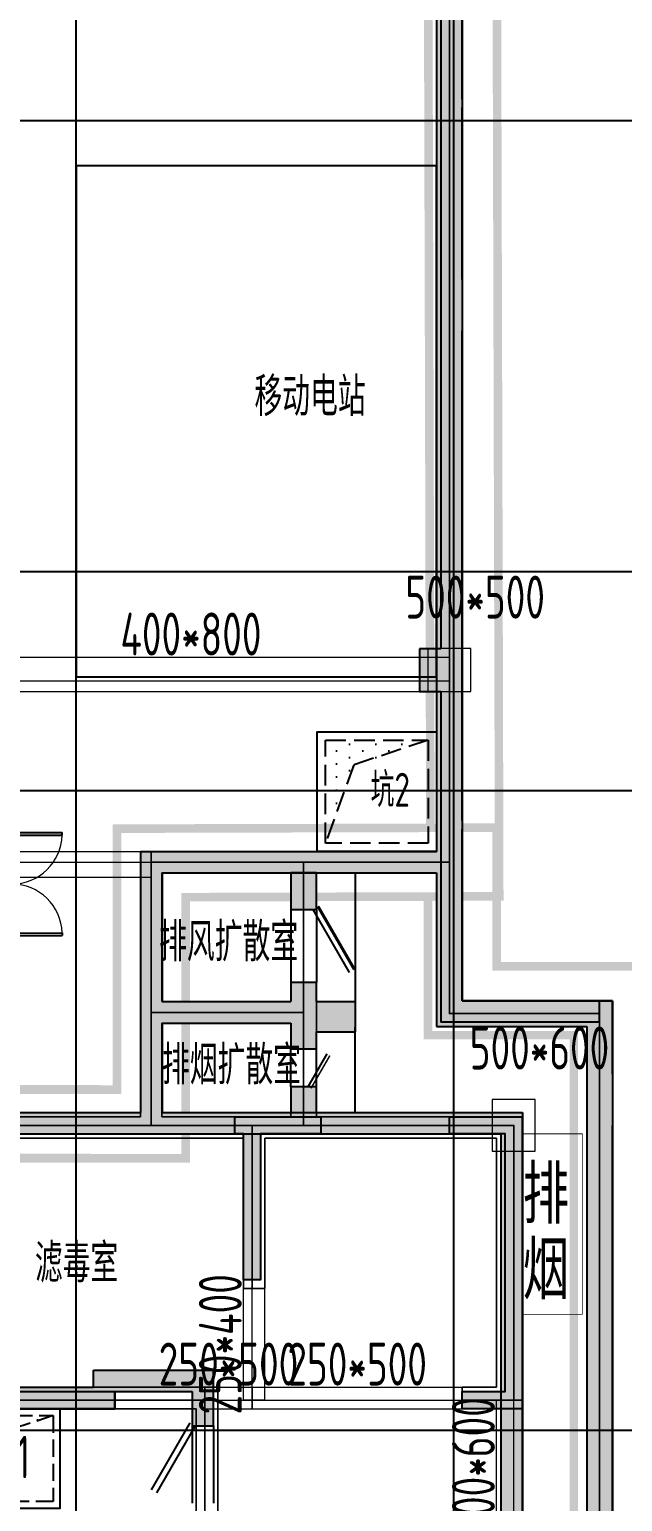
# Model space of a CAD drawing. Extents: x 369444 to 684549, y -549309 to 575337.
# Drawn here: x 598729 to 605643, y 454426 to 471567 of the extents above; entities that cross this region are included whole.
import ezdxf

# ---------------------------------------------------------------- set-up
doc = ezdxf.new("R2010")
doc.units = 0
doc.header["$LTSCALE"] = 1000
doc.header["$MEASUREMENT"] = 0
doc.linetypes.add('DASH', pattern=[0.35, 0.25, -0.1])
for name, color, linetype, lineweight, true_color in [('-1-0-1', 7, 'Continuous', 0, 0xc0c0c0), ('-1-1-2', 7, 'Continuous', 0, 0xc0c0c0), ('-2-0-1', 1, 'Continuous', 0, 0xff0000), ('-2-1-2', 9, 'Continuous', 0, 0x808080), ('1-6-1', 7, 'Continuous', 0, 0x55ff55), ('1-6-2', 7, 'Continuous', 0, 0x55ff55), ('11-6-1', 2, 'Continuous', 0, 0xffff00), ('11-6-2', 2, 'Continuous', 0, 0xffff00), ('11-6-5', 2, 'Continuous', 0, 0xffff00), ('12-6-1', 4, 'Continuous', 0, 0x00ffff), ('12-6-2', 4, 'Continuous', 0, 0x00ffff), ('12-6-5', 4, 'Continuous', 0, 0x00ffff)]:
    doc.layers.add(name, color=color, linetype=linetype, lineweight=lineweight, true_color=true_color)
for name, color, linetype in [('A-WALL-HATCH', 8, 'Continuous'), ('AIRD-PLUM', 122, 'Continuous'), ('COLUMN', 9, 'Continuous'), ('DOTE', 1, 'Continuous'), ('HS-A-轮廓线-地下室', 3, 'DASH'), ('PUB_HATCH', 8, 'Continuous'), ('SURFACE', 6, 'Continuous'), ('WALL', 9, 'Continuous'), ('WINDOW', 4, 'Continuous'), ('二期轮廓线', 8, 'DASH'), ('填充', 8, 'Continuous'), ('文字', 2, 'Continuous'), ('砼墙', 151, 'Continuous'), ('车库风井', 6, 'Continuous'), ('防火分区线', 7, 'Continuous')]:
    doc.layers.add(name, color=color, linetype=linetype)
doc.layers.add('TEXT', color=7, linetype='Continuous', lineweight=13)
doc.styles.add('_HZTXT', font='txt.shx', dxfattribs={"width": 0.8, "bigfont": 'HZTXT.shx'})
doc.styles.add('_TCH_DIM', font='SIMPLEX', dxfattribs={"bigfont": 'GBCBIG'})
doc.styles.add('yjkcad', font='yjkeng.shx', dxfattribs={"width": 0.7, "height": 250, "bigfont": 'yjkchn.shx'})
doc.styles.add('说明', font='TSSDENG', dxfattribs={"width": 0.7, "bigfont": 'HZTXT'})

# ---------------------------------------------------------------- blocks, each defined once
blk = doc.blocks.new('$DorLib2D$00000002')
for p, q in [((-0.5, 0), (-0.5, 0.4875)), ((-0.475, 0.4875), (-0.5, 0.4875)), ((-0.475, 0), (-0.475, 0.4875)), ((0.475, 0), (0.475, 0.4875)), ((0.475, 0.4875), (0.5, 0.4875)), ((0.5, 0), (0.5, 0.4875)), ((-0.5, 0), (-0.475, 0)), ((0.5, 0), (0.475, 0))]:
    blk.add_line(p, q)
at = {"lineweight": 13}
for centre, start, end in [((-0.4875, 0), 0, 88.53072), ((0.4875, 0), 91.46928, 180)]:
    blk.add_arc(centre, 0.4875, start, end, dxfattribs=at)
blk = doc.blocks.new('$DorLib2D$00000179')
at = {"color": 0}
for p, q in [((-0.54, 0.169), (0.326, 0.669)), ((-0.5, 0.1), (0.366, 0.6))]:
    blk.add_line(p, q, dxfattribs=at)
blk = doc.blocks.new('$DorLib2D$00000192')
at = {"color": 0}
blk.add_line((-0.5, 0.125), (0.366, 0.625), dxfattribs=at)
at = {"color": 0, "const_width": 0.0417}
blk.add_lwpolyline([(-0.542, 0.197), (0.324, 0.697)], dxfattribs=at)
blk = doc.blocks.new('JSK1000')
at = {"layer": 'AIRD-PLUM'}
h = blk.add_hatch(dxfattribs=at)
h.set_pattern_fill('DOTS', color=8, scale=80, style=0)
h.set_pattern_definition([(0, (-20, -20), (63.5, 127), [0, -127])])
h.paths.add_polyline_path([(80, 1080), (80, 80), (321, 803), (1080, 1080)])
at = {"layer": 'AIRD-PLUM', "ltscale": 0.25}
blk.add_lwpolyline([(0, 0), (1160, 0), (1160, 1160), (0, 1160)], close=True, dxfattribs=at)
at = {"layer": 'AIRD-PLUM', "color": 8, "linetype": 'DASH', "ltscale": 0.8}
blk.add_lwpolyline([(80, 80), (1080, 80), (1080, 1080), (80, 1080)], close=True, dxfattribs=at)
blk.add_lwpolyline([(80, 80), (321, 803), (1080, 1080)], dxfattribs=at)
blk = doc.blocks.new('A$C69B9310D')
at = {"layer": 'AIRD-PLUM', "xscale": -1, "rotation": 90}
blk.add_blockref('JSK1000', (1160, 1160), dxfattribs=at)
at = {"layer": '文字', "style": '说明', "width": 0.7}
blk.add_text('坑1', height=495, dxfattribs=at).set_placement((302, 350))

msp = doc.modelspace()

# ---------------------------------------------------------------- hatches: boundary and pattern name
at = {"layer": 'A-WALL-HATCH'}
msp.add_hatch(color=256, dxfattribs=at).paths.add_polyline_path([(603274.6, 463856.7), (603774.6, 463856.7), (603774.6, 464356.7), (603274.6, 464356.7)])
at = {"layer": 'PUB_HATCH'}
for points in [[(603774.6, 473207), (603474.6, 472907), (603474.6, 461997), (603534.6, 461872), (603774.6, 461872)], [(600024.6, 461997), (600274.6, 461747), (603474.6, 461747), (603534.6, 461872), (603474.6, 461997)], [(600274.6, 461747), (600024.6, 461997), (600024.6, 460097), (600224.6, 460117), (600274.6, 460247)], [(603534.6, 461872), (603474.6, 461747), (603474.6, 459957), (603774.6, 460257), (603774.6, 461872)], [(601774.6, 461747), (601774.6, 461322), (602074.6, 461322), (602074.6, 461747)], [(602074.6, 460247), (602074.6, 460472), (601774.6, 460472), (601774.6, 460247), (601924.6, 460097)], [(600224.6, 460117), (600274.6, 459997), (601774.6, 459997), (601924.6, 460097), (601774.6, 460247), (600274.6, 460247)], [(601924.6, 460097), (602074.6, 459897), (602524.6, 459897), (602524.6, 460247), (602074.6, 460247)], [(603774.6, 460257), (603474.6, 459957), (605224.6, 459957), (605524.6, 460257)], [(605524.6, 460257), (605224.6, 459957), (605224.6, 446457), (605524.6, 445957)], [(600224.6, 460117), (600024.6, 460097), (600024.6, 458957), (600174.6, 458907), (600274.6, 458957), (600274.6, 459997)], [(601774.6, 459997), (601774.6, 459697), (602074.6, 459697), (602074.6, 459897), (601924.6, 460097)], [(602074.6, 458957), (602074.6, 459257), (601774.6, 459257), (601774.6, 458957)], [(597624.6, 458957), (597874.6, 458707), (600274.6, 458707), (600174.6, 458907), (600024.6, 458957)], [(600174.6, 458907), (600274.6, 458707), (604224.6, 458707), (604474.6, 458957), (600274.6, 458957)], [(604474.6, 458957), (604224.6, 458707), (604224.6, 454207), (604274.6, 454077), (604474.6, 454057)], [(599474.5, 455757.1), (599724.5, 455507.1), (599724.5, 455706.7), (599474.5, 455956.7)], [(599474.5, 455956.7), (599724.5, 455706.7), (600624.6, 455706.7), (600874.6, 455956.7)], [(600624.6, 455706.7), (600624.6, 455307.1), (600874.6, 455307.1), (600874.6, 455956.7)], [(597807.9, 455623.7), (597924.6, 455507.1), (599724.5, 455507.1), (599474.5, 455757.1), (597874.6, 455757.1)]]:
    msp.add_hatch(color=256, dxfattribs=at).paths.add_polyline_path(points)
at = {"layer": 'PUB_HATCH', "linetype": 'ByBlock'}
for points in [[(603524.5, 464356.7), (603774.5, 464356.7), (603774.5, 473157), (603524.5, 472907)], [(603774.5, 463856.7), (603524.5, 463856.7), (603524.5, 460007), (603774.5, 460257)], [(605374.5, 460257), (603774.5, 460257), (603524.5, 460007), (605374.5, 460007)]]:
    msp.add_hatch(color=256, dxfattribs=at).paths.add_polyline_path(points)
at = {"layer": 'SURFACE'}
h = msp.add_hatch(color=8, dxfattribs=at)
h.dxf.hatch_style = 1
h.paths.add_polyline_path([(601224.5, 457007), (601224.5, 458707), (601124.5, 458707), (601124.5, 458907), (601424.5, 458907), (602124.5, 458907), (602124.5, 458707), (601424.5, 458707), (601424.5, 457007)])
h = msp.add_hatch(color=8, dxfattribs=at)
h.dxf.hatch_style = 1
h.paths.add_polyline_path([(604474.5, 458907), (604474.5, 455507), (603774.5, 455507), (603774.5, 455707), (604274.5, 455707), (604274.5, 458707), (603624.5, 458707), (603624.5, 458907)])
h = msp.add_hatch(color=8, dxfattribs=at)
h.dxf.hatch_style = 1
h.paths.add_polyline_path([(599724.5, 455707), (599724.5, 455507), (597674.5, 455507), (597674.5, 456307), (597874.5, 456307), (597874.5, 455707)])

# ---------------------------------------------------------------- linework, layer by layer
at = {"layer": '-1-0-1', "color": 0}
for p in [(603624.3, 463982.2, -3600), (600149.3, 461872.2, -3600), (601924.2, 461872.2, -3600), (603624.3, 461872.2, -3600), (600149.3, 460122.2, -3600), (601924.2, 460122.2, -3600), (603624.3, 460107.2, -3600), (605374.3, 460107.2, -3600), (600149.3, 458806.9, -3600), (601124.3, 458806.9, -3600), (601324.3, 458806.9, -3600), (601924.2, 458806.9, -3600), (602124.3, 458806.9, -3600), (603624.3, 458806.9, -3600), (604374.3, 458806.9, -3600), (601324.3, 456906.9, -3600), (599674.3, 455606.9, -3600), (600774.3, 455606.9, -3600), (601324.3, 455606.9, -3600), (603774.3, 455606.9, -3600), (604374.3, 455606.9, -3600)]:
    msp.add_point(p, dxfattribs=at)
at = {"layer": '-1-1-2', "color": 0}
for p, q in [((603624.3, 463982.2, -3600), (603624.3, 463982.2)), ((600149.3, 461872.2, -3600), (600149.3, 461872.2)), ((601924.2, 461872.2, -3600), (601924.2, 461872.2)), ((603624.3, 461872.2, -3600), (603624.3, 461872.2)), ((600149.3, 460122.2, -3600), (600149.3, 460122.2)), ((601924.2, 460122.2, -3600), (601924.2, 460122.2)), ((603624.3, 460107.2, -3600), (603624.3, 460107.2)), ((605374.3, 460107.2, -3600), (605374.3, 460107.2)), ((600149.3, 458806.9, -3600), (600149.3, 458806.9)), ((601124.3, 458806.9, -3600), (601124.3, 458806.9)), ((601324.3, 458806.9, -3600), (601324.3, 458806.9)), ((601924.2, 458806.9, -3600), (601924.2, 458806.9)), ((602124.3, 458806.9, -3600), (602124.3, 458806.9)), ((603624.3, 458806.9, -3600), (603624.3, 458806.9)), ((604374.3, 458806.9, -3600), (604374.3, 458806.9)), ((601324.3, 456906.9, -3600), (601324.3, 456906.9)), ((599674.3, 455606.9, -3600), (599674.3, 455606.9)), ((600774.3, 455606.9, -3600), (600774.3, 455606.9)), ((601324.3, 455606.9, -3600), (601324.3, 455606.9)), ((603774.3, 455606.9, -3600), (603774.3, 455606.9)), ((604374.3, 455606.9, -3600), (604374.3, 455606.9))]:
    msp.add_line(p, q, dxfattribs=at)
at = {"layer": '-2-0-1', "color": 0}
for p, q in [((603624.3, 463982.2, -3600), (603624.3, 473057.2, -3600)), ((597599.2, 463982.2, -3600), (603624.3, 463982.2, -3600)), ((603624.3, 461872.2, -3600), (603624.3, 463982.2, -3600)), ((595674.3, 461872.2, -3600), (600149.3, 461872.2, -3600)), ((600149.3, 460122.2, -3600), (600149.3, 461872.2, -3600)), ((600149.3, 461872.2, -3600), (601924.2, 461872.2, -3600)), ((601924.2, 461872.2, -3600), (603624.3, 461872.2, -3600)), ((601924.2, 460122.2, -3600), (601924.2, 461872.2, -3600)), ((603624.3, 460107.2, -3600), (603624.3, 461872.2, -3600)), ((600149.3, 458806.9, -3600), (600149.3, 460122.2, -3600)), ((600149.3, 460122.2, -3600), (601924.2, 460122.2, -3600)), ((601924.2, 458806.9, -3600), (601924.2, 460122.2, -3600)), ((603624.3, 460107.2, -3600), (605374.3, 460107.2, -3600)), ((605374.3, 446207.2, -3600), (605374.3, 460107.2, -3600)), ((598274.3, 458806.9, -3600), (600149.3, 458806.9, -3600)), ((600149.3, 458806.9, -3600), (601124.3, 458806.9, -3600)), ((601124.3, 458806.9, -3600), (601324.3, 458806.9, -3600)), ((601324.3, 456906.9, -3600), (601324.3, 458806.9, -3600)), ((601324.3, 458806.9, -3600), (601924.2, 458806.9, -3600)), ((601924.2, 458806.9, -3600), (602124.3, 458806.9, -3600)), ((602124.3, 458806.9, -3600), (603624.3, 458806.9, -3600)), ((603624.3, 458806.9, -3600), (604374.3, 458806.9, -3600)), ((604374.3, 455606.9, -3600), (604374.3, 458806.9, -3600)), ((601324.3, 455606.9, -3600), (601324.3, 456906.9, -3600)), ((597774.3, 455606.9, -3600), (599674.3, 455606.9, -3600)), ((599674.3, 455606.9, -3600), (600774.3, 455606.9, -3600)), ((600774.3, 454056.9, -3600), (600774.3, 455606.9, -3600)), ((600774.3, 455606.9, -3600), (601324.3, 455606.9, -3600)), ((601324.3, 455606.9, -3600), (603774.3, 455606.9, -3600)), ((603774.3, 455606.9, -3600), (604374.3, 455606.9, -3600)), ((604374.3, 454056.9, -3600), (604374.3, 455606.9, -3600))]:
    msp.add_line(p, q, dxfattribs=at)
at = {"layer": '-2-1-2', "color": 0}
for p, q in [((603624.3, 463982.2), (603624.3, 473057.2)), ((597599.2, 463982.2), (603624.3, 463982.2)), ((603624.3, 461872.2), (603624.3, 463982.2)), ((595674.3, 461872.2), (600149.3, 461872.2)), ((600149.3, 460122.2), (600149.3, 461872.2)), ((600149.3, 461872.2), (601924.2, 461872.2)), ((601924.2, 461872.2), (603624.3, 461872.2)), ((601924.2, 460122.2), (601924.2, 461872.2)), ((603624.3, 460107.2), (603624.3, 461872.2)), ((600149.3, 458806.9), (600149.3, 460122.2)), ((600149.3, 460122.2), (601924.2, 460122.2)), ((601924.2, 458806.9), (601924.2, 460122.2)), ((603624.3, 460107.2), (605374.3, 460107.2)), ((605374.3, 446207.2), (605374.3, 460107.2)), ((598274.3, 458806.9), (600149.3, 458806.9)), ((600149.3, 458806.9), (601124.3, 458806.9)), ((601124.3, 458806.9), (601324.3, 458806.9)), ((601324.3, 456906.9), (601324.3, 458806.9)), ((601324.3, 458806.9), (601924.2, 458806.9)), ((601924.2, 458806.9), (602124.3, 458806.9)), ((602124.3, 458806.9), (603624.3, 458806.9)), ((603624.3, 458806.9), (604374.3, 458806.9)), ((604374.3, 455606.9), (604374.3, 458806.9)), ((601324.3, 455606.9), (601324.3, 456906.9)), ((597774.3, 455606.9), (599674.3, 455606.9)), ((599674.3, 455606.9), (600774.3, 455606.9)), ((600774.3, 454056.9), (600774.3, 455606.9)), ((600774.3, 455606.9), (601324.3, 455606.9)), ((601324.3, 455606.9), (603774.3, 455606.9)), ((603774.3, 455606.9), (604374.3, 455606.9)), ((604374.3, 454056.9), (604374.3, 455606.9))]:
    msp.add_line(p, q, dxfattribs=at)
at = {"layer": '1-6-1', "color": 0}
for p, q in [((603774.3, 473207.2), (603774.3, 463982.2)), ((603774.3, 463982.2, -3600), (603774.3, 473207.2, -3600)), ((603474.3, 472907.2, -3600), (603474.3, 463982.2, -3600)), ((603474.3, 463982.2), (603474.3, 472907.2)), ((603474.3, 463982.2, -3600), (603474.3, 463982.2)), ((603474.3, 463982.2, -3600), (603474.3, 461997.2, -3600)), ((603474.3, 463982.2), (603474.3, 463982.2, -3600)), ((603474.3, 461997.2), (603474.3, 463982.2)), ((603774.3, 463982.2), (603774.3, 463982.2, -3600)), ((603774.3, 463982.2), (603774.3, 461872.2)), ((603774.3, 463982.2, -3600), (603774.3, 463982.2)), ((603774.3, 461872.2, -3600), (603774.3, 463982.2, -3600)), ((600024.3, 461997.2, -3600), (600024.3, 460122.2, -3600)), ((600024.3, 461997.2), (600024.3, 461997.2, -3600)), ((600024.3, 460122.2), (600024.3, 461997.2)), ((600024.3, 461997.2, -3600), (600024.3, 461997.2)), ((601924.2, 461997.2, -3600), (600024.3, 461997.2, -3600)), ((600024.3, 461997.2), (601924.2, 461997.2)), ((601924.2, 461997.2), (601924.2, 461997.2, -3600)), ((601924.2, 461997.2, -3600), (601924.2, 461997.2)), ((603474.3, 461997.2, -3600), (601924.2, 461997.2, -3600)), ((601924.2, 461997.2), (603474.3, 461997.2)), ((603474.3, 461997.2, -3600), (603474.3, 461997.2)), ((603474.3, 461997.2), (603474.3, 461997.2, -3600)), ((603774.3, 461872.2), (603774.3, 460257.2)), ((603774.3, 461872.2, -3600), (603774.3, 461872.2)), ((603774.3, 460257.2, -3600), (603774.3, 461872.2, -3600)), ((603774.3, 461872.2), (603774.3, 461872.2, -3600)), ((600274.3, 461747.2), (600274.3, 460247.2)), ((600274.3, 461747.2, -3600), (600274.3, 461747.2)), ((600274.3, 460247.2, -3600), (600274.3, 461747.2, -3600)), ((600274.3, 461747.2), (600274.3, 461747.2, -3600)), ((601774.2, 461747.2), (600274.3, 461747.2)), ((600274.3, 461747.2, -3600), (601774.2, 461747.2, -3600)), ((601774.2, 461747.2, -3600), (601774.2, 461747.2)), ((601774.2, 461747.2, -3600), (601774.2, 460247.2, -3600)), ((601774.2, 461747.2), (601774.2, 461747.2, -3600)), ((601774.2, 460247.2), (601774.2, 461747.2)), ((602074.2, 461747.2), (602074.2, 461747.2, -3600)), ((603474.3, 461747.2), (602074.2, 461747.2)), ((602074.2, 461747.2, -3600), (603474.3, 461747.2, -3600)), ((602074.2, 461747.2), (602074.2, 460122.2)), ((602074.2, 461747.2, -3600), (602074.2, 461747.2)), ((602074.2, 460122.2, -3600), (602074.2, 461747.2, -3600)), ((603474.3, 461747.2, -3600), (603474.3, 459957.2, -3600)), ((603474.3, 461747.2), (603474.3, 461747.2, -3600)), ((603474.3, 459957.2), (603474.3, 461747.2)), ((603474.3, 461747.2, -3600), (603474.3, 461747.2)), ((600274.3, 460247.2), (600274.3, 460247.2, -3600)), ((600274.3, 460247.2, -3600), (600274.3, 460247.2)), ((601774.2, 460247.2, -3600), (600274.3, 460247.2, -3600)), ((600274.3, 460247.2), (601774.2, 460247.2)), ((601774.2, 460247.2, -3600), (601774.2, 460247.2)), ((601774.2, 460247.2), (601774.2, 460247.2, -3600)), ((603774.3, 460257.2), (603774.3, 460257.2, -3600)), ((603774.3, 460257.2, -3600), (603774.3, 460257.2)), ((605524.3, 460257.2, -3600), (603774.3, 460257.2, -3600)), ((603774.3, 460257.2), (605524.3, 460257.2)), ((605524.3, 460257.2), (605524.3, 460257.2, -3600)), ((605524.3, 460257.2), (605524.3, 446207.2)), ((605524.3, 460257.2, -3600), (605524.3, 460257.2)), ((605524.3, 446207.2, -3600), (605524.3, 460257.2, -3600)), ((600024.3, 460122.2, -3600), (600024.3, 458906.9, -3600)), ((600024.3, 460122.2), (600024.3, 460122.2, -3600)), ((600024.3, 458906.9), (600024.3, 460122.2)), ((600024.3, 460122.2, -3600), (600024.3, 460122.2)), ((602074.2, 460122.2), (602074.2, 460122.2, -3600)), ((602074.2, 460122.2), (602074.2, 458906.9)), ((602074.2, 460122.2, -3600), (602074.2, 460122.2)), ((602074.2, 458906.9, -3600), (602074.2, 460122.2, -3600)), ((600274.3, 459997.2), (600274.3, 458906.9)), ((600274.3, 459997.2, -3600), (600274.3, 459997.2)), ((600274.3, 458906.9, -3600), (600274.3, 459997.2, -3600)), ((600274.3, 459997.2), (600274.3, 459997.2, -3600)), ((601774.2, 459997.2), (600274.3, 459997.2)), ((600274.3, 459997.2, -3600), (601774.2, 459997.2, -3600)), ((601774.2, 459997.2, -3600), (601774.2, 458906.9, -3600)), ((601774.2, 459997.2), (601774.2, 459997.2, -3600)), ((601774.2, 458906.9), (601774.2, 459997.2)), ((601774.2, 459997.2, -3600), (601774.2, 459997.2)), ((603474.3, 459957.2, -3600), (603474.3, 459957.2)), ((603474.3, 459957.2), (603474.3, 459957.2, -3600)), ((605224.3, 459957.2), (603474.3, 459957.2)), ((603474.3, 459957.2, -3600), (605224.3, 459957.2, -3600)), ((605224.3, 459957.2, -3600), (605224.3, 459957.2)), ((605224.3, 459957.2, -3600), (605224.3, 446457.2, -3600)), ((605224.3, 459957.2), (605224.3, 459957.2, -3600)), ((605224.3, 446457.2), (605224.3, 459957.2)), ((600024.3, 458906.9, -3600), (598274.3, 458906.9, -3600)), ((598274.3, 458906.9), (600024.3, 458906.9)), ((600024.3, 458906.9), (600024.3, 458906.9, -3600)), ((600024.3, 458906.9, -3600), (600024.3, 458906.9)), ((600274.3, 458906.9, -3600), (600274.3, 458906.9)), ((601124.3, 458906.9, -3600), (600274.3, 458906.9, -3600)), ((600274.3, 458906.9), (601124.3, 458906.9)), ((600274.3, 458906.9), (600274.3, 458906.9, -3600)), ((601124.3, 458906.9), (601124.3, 458906.9, -3600)), ((601124.3, 458906.9, -3600), (601124.3, 458906.9)), ((601324.3, 458906.9, -3600), (601124.3, 458906.9, -3600)), ((601124.3, 458906.9), (601324.3, 458906.9)), ((601324.3, 458906.9), (601324.3, 458906.9, -3600)), ((601324.3, 458906.9, -3600), (601324.3, 458906.9)), ((601774.2, 458906.9, -3600), (601324.3, 458906.9, -3600)), ((601324.3, 458906.9), (601774.2, 458906.9)), ((601774.2, 458906.9, -3600), (601774.2, 458906.9)), ((601774.2, 458906.9), (601774.2, 458906.9, -3600)), ((602074.2, 458906.9), (602074.2, 458906.9, -3600)), ((602074.2, 458906.9, -3600), (602074.2, 458906.9)), ((602124.3, 458906.9, -3600), (602074.2, 458906.9, -3600)), ((602074.2, 458906.9), (602124.3, 458906.9)), ((602124.3, 458906.9, -3600), (602124.3, 458906.9)), ((603624.3, 458906.9, -3600), (602124.3, 458906.9, -3600)), ((602124.3, 458906.9), (603624.3, 458906.9)), ((602124.3, 458906.9), (602124.3, 458906.9, -3600)), ((603624.3, 458906.9), (603624.3, 458906.9, -3600)), ((603624.3, 458906.9, -3600), (603624.3, 458906.9)), ((604474.3, 458906.9, -3600), (603624.3, 458906.9, -3600)), ((603624.3, 458906.9), (604474.3, 458906.9)), ((604474.3, 458906.9), (604474.3, 455506.9)), ((604474.3, 458906.9, -3600), (604474.3, 458906.9)), ((604474.3, 455506.9, -3600), (604474.3, 458906.9, -3600)), ((604474.3, 458906.9), (604474.3, 458906.9, -3600)), ((600149.3, 458656.9), (598274.3, 458656.9)), ((598274.3, 458656.9, -3600), (600149.3, 458656.9, -3600)), ((600149.3, 458656.9), (600149.3, 458656.9, -3600)), ((601124.3, 458656.9), (600149.3, 458656.9)), ((600149.3, 458656.9, -3600), (601124.3, 458656.9, -3600)), ((600149.3, 458656.9, -3600), (600149.3, 458656.9)), ((601124.3, 458656.9, -3600), (601124.3, 458656.9)), ((601124.3, 458656.9), (601124.3, 458656.9, -3600)), ((601224.3, 458656.9), (601124.3, 458656.9)), ((601124.3, 458656.9, -3600), (601224.3, 458656.9, -3600)), ((601224.3, 458656.9, -3600), (601224.3, 458656.9)), ((601224.3, 458656.9, -3600), (601224.3, 456906.9, -3600)), ((601224.3, 458656.9), (601224.3, 458656.9, -3600)), ((601224.3, 456906.9), (601224.3, 458656.9)), ((601474.3, 458656.9), (601474.3, 456906.9)), ((601474.3, 458656.9, -3600), (601474.3, 458656.9)), ((601474.3, 456906.9, -3600), (601474.3, 458656.9, -3600)), ((601474.3, 458656.9), (601474.3, 458656.9, -3600)), ((601924.2, 458656.9), (601474.3, 458656.9)), ((601474.3, 458656.9, -3600), (601924.2, 458656.9, -3600)), ((601924.2, 458656.9), (601924.2, 458656.9, -3600)), ((602124.3, 458656.9), (601924.2, 458656.9)), ((601924.2, 458656.9, -3600), (602124.3, 458656.9, -3600)), ((601924.2, 458656.9, -3600), (601924.2, 458656.9)), ((602124.3, 458656.9), (602124.3, 458656.9, -3600)), ((603624.3, 458656.9), (602124.3, 458656.9)), ((602124.3, 458656.9, -3600), (603624.3, 458656.9, -3600)), ((602124.3, 458656.9, -3600), (602124.3, 458656.9)), ((603624.3, 458656.9, -3600), (603624.3, 458656.9)), ((603624.3, 458656.9), (603624.3, 458656.9, -3600)), ((604174.3, 458656.9), (603624.3, 458656.9)), ((603624.3, 458656.9, -3600), (604174.3, 458656.9, -3600)), ((604174.3, 458656.9, -3600), (604174.3, 455756.9, -3600)), ((604174.3, 458656.9), (604174.3, 458656.9, -3600)), ((604174.3, 455756.9), (604174.3, 458656.9)), ((604174.3, 458656.9, -3600), (604174.3, 458656.9)), ((601224.3, 456906.9, -3600), (601224.3, 456906.9)), ((601224.3, 456906.9, -3600), (601474.3, 456906.9, -3600)), ((601224.3, 456906.9), (601224.3, 456906.9, -3600)), ((601474.3, 456906.9), (601224.3, 456906.9)), ((601474.3, 456906.9), (601474.3, 456906.9, -3600)), ((601474.3, 456906.9, -3600), (601474.3, 456906.9)), ((599674.3, 455756.9, -3600), (597874.3, 455756.9, -3600)), ((597874.3, 455756.9), (599674.3, 455756.9)), ((599674.3, 455756.9, -3600), (599674.3, 455756.9)), ((600924.3, 455756.9, -3600), (599674.3, 455756.9, -3600)), ((599674.3, 455756.9), (600924.3, 455756.9)), ((599674.3, 455756.9), (599674.3, 455756.9, -3600)), ((600924.3, 455756.9), (600924.3, 454206.9)), ((600924.3, 455756.9, -3600), (600924.3, 455756.9)), ((600924.3, 454206.9, -3600), (600924.3, 455756.9, -3600)), ((600924.3, 455756.9), (600924.3, 455756.9, -3600)), ((603774.3, 455756.9, -3600), (603774.3, 455756.9)), ((604174.3, 455756.9, -3600), (603774.3, 455756.9, -3600)), ((603774.3, 455756.9), (604174.3, 455756.9)), ((603774.3, 455756.9, -3600), (603774.3, 455506.9, -3600)), ((603774.3, 455756.9), (603774.3, 455756.9, -3600)), ((603774.3, 455506.9), (603774.3, 455756.9)), ((604174.3, 455756.9, -3600), (604174.3, 455756.9)), ((604174.3, 455756.9), (604174.3, 455756.9, -3600)), ((599674.3, 455506.9), (597874.3, 455506.9)), ((597874.3, 455506.9, -3600), (599674.3, 455506.9, -3600)), ((599674.3, 455506.9), (599674.3, 455506.9, -3600)), ((600674.3, 455506.9), (599674.3, 455506.9)), ((599674.3, 455506.9, -3600), (600674.3, 455506.9, -3600)), ((599674.3, 455506.9, -3600), (599674.3, 455506.9)), ((600674.3, 455506.9, -3600), (600674.3, 454056.9, -3600)), ((600674.3, 455506.9), (600674.3, 455506.9, -3600)), ((600674.3, 454056.9), (600674.3, 455506.9)), ((600674.3, 455506.9, -3600), (600674.3, 455506.9)), ((603774.3, 455506.9), (603774.3, 455506.9, -3600)), ((604474.3, 455506.9), (603774.3, 455506.9)), ((603774.3, 455506.9, -3600), (604474.3, 455506.9, -3600)), ((603774.3, 455506.9, -3600), (603774.3, 455506.9)), ((604474.3, 455506.9), (604474.3, 455506.9, -3600)), ((604474.3, 455506.9, -3600), (604474.3, 455506.9))]:
    msp.add_line(p, q, dxfattribs=at)
at = {"layer": '1-6-2', "color": 0}
for p, q in [((603624.3, 473057.2), (603624.3, 463982.2)), ((603624.3, 463982.2, -3600), (603624.3, 473057.2, -3600)), ((603624.3, 463982.2), (603624.3, 463982.2, -3600)), ((603624.3, 463982.2), (603624.3, 461872.2)), ((603624.3, 463982.2, -3600), (603624.3, 463982.2)), ((603624.3, 461872.2, -3600), (603624.3, 463982.2, -3600)), ((600149.3, 461872.2), (600149.3, 460122.2)), ((600149.3, 461872.2, -3600), (600149.3, 461872.2)), ((600149.3, 460122.2, -3600), (600149.3, 461872.2, -3600)), ((600149.3, 461872.2), (600149.3, 461872.2, -3600)), ((601924.2, 461872.2), (600149.3, 461872.2)), ((600149.3, 461872.2, -3600), (601924.2, 461872.2, -3600)), ((601924.2, 461872.2, -3600), (601924.2, 461872.2)), ((601924.2, 461872.2), (601924.2, 461872.2, -3600)), ((603624.3, 461872.2), (601924.2, 461872.2)), ((601924.2, 461872.2, -3600), (603624.3, 461872.2, -3600)), ((601924.2, 461872.2), (601924.2, 460122.2)), ((601924.2, 461872.2, -3600), (601924.2, 461872.2)), ((601924.2, 460122.2, -3600), (601924.2, 461872.2, -3600)), ((603624.3, 461872.2), (603624.3, 460107.2)), ((603624.3, 461872.2, -3600), (603624.3, 461872.2)), ((603624.3, 460107.2, -3600), (603624.3, 461872.2, -3600)), ((603624.3, 461872.2), (603624.3, 461872.2, -3600)), ((603624.3, 461872.2, -3600), (603624.3, 461872.2)), ((600149.3, 460122.2), (600149.3, 458806.9)), ((600149.3, 460122.2, -3600), (600149.3, 460122.2)), ((600149.3, 458806.9, -3600), (600149.3, 460122.2, -3600)), ((600149.3, 460122.2), (600149.3, 460122.2, -3600)), ((600149.3, 460122.2), (600149.3, 460122.2, -3600)), ((601924.2, 460122.2), (600149.3, 460122.2)), ((600149.3, 460122.2, -3600), (601924.2, 460122.2, -3600)), ((601924.2, 460122.2), (601924.2, 460122.2, -3600)), ((601924.2, 460122.2), (601924.2, 458806.9)), ((601924.2, 460122.2, -3600), (601924.2, 460122.2)), ((601924.2, 458806.9, -3600), (601924.2, 460122.2, -3600)), ((601924.2, 460122.2, -3600), (601924.2, 460122.2)), ((603624.3, 460107.2), (603624.3, 460107.2, -3600)), ((603624.3, 460107.2), (603624.3, 460107.2, -3600)), ((605374.3, 460107.2), (603624.3, 460107.2)), ((603624.3, 460107.2, -3600), (605374.3, 460107.2, -3600)), ((605374.3, 460107.2, -3600), (605374.3, 460107.2)), ((605374.3, 460107.2), (605374.3, 446207.2)), ((605374.3, 460107.2, -3600), (605374.3, 460107.2)), ((605374.3, 446207.2, -3600), (605374.3, 460107.2, -3600)), ((600149.3, 458806.9), (598274.3, 458806.9)), ((598274.3, 458806.9, -3600), (600149.3, 458806.9, -3600)), ((600149.3, 458806.9), (600149.3, 458806.9, -3600)), ((601124.3, 458806.9), (600149.3, 458806.9)), ((600149.3, 458806.9, -3600), (601124.3, 458806.9, -3600)), ((600149.3, 458806.9, -3600), (600149.3, 458806.9)), ((600149.3, 458806.9), (600149.3, 458806.9, -3600)), ((601124.3, 458806.9, -3600), (601124.3, 458806.9)), ((601124.3, 458806.9), (601124.3, 458806.9, -3600)), ((601324.3, 458806.9), (601124.3, 458806.9)), ((601124.3, 458806.9, -3600), (601324.3, 458806.9, -3600)), ((601324.3, 458806.9, -3600), (601324.3, 458806.9)), ((601324.3, 458806.9), (601324.3, 456906.9)), ((601324.3, 458806.9, -3600), (601324.3, 458806.9)), ((601324.3, 456906.9, -3600), (601324.3, 458806.9, -3600)), ((601324.3, 458806.9), (601324.3, 458806.9, -3600)), ((601924.2, 458806.9), (601324.3, 458806.9)), ((601324.3, 458806.9, -3600), (601924.2, 458806.9, -3600)), ((601924.2, 458806.9), (601924.2, 458806.9, -3600)), ((601924.2, 458806.9), (601924.2, 458806.9, -3600)), ((602124.3, 458806.9), (601924.2, 458806.9)), ((601924.2, 458806.9, -3600), (602124.3, 458806.9, -3600)), ((601924.2, 458806.9, -3600), (601924.2, 458806.9)), ((602124.3, 458806.9), (602124.3, 458806.9, -3600)), ((603624.3, 458806.9), (602124.3, 458806.9)), ((602124.3, 458806.9, -3600), (603624.3, 458806.9, -3600)), ((602124.3, 458806.9, -3600), (602124.3, 458806.9)), ((603624.3, 458806.9, -3600), (603624.3, 458806.9)), ((603624.3, 458806.9), (603624.3, 458806.9, -3600)), ((604374.3, 458806.9), (603624.3, 458806.9)), ((603624.3, 458806.9, -3600), (604374.3, 458806.9, -3600)), ((604374.3, 458806.9), (604374.3, 455606.9)), ((604374.3, 458806.9, -3600), (604374.3, 458806.9)), ((604374.3, 455606.9, -3600), (604374.3, 458806.9, -3600)), ((604374.3, 458806.9, -3600), (604374.3, 458806.9)), ((601324.3, 456906.9), (601324.3, 456906.9, -3600)), ((599674.3, 455606.9), (597774.3, 455606.9)), ((597774.3, 455606.9, -3600), (599674.3, 455606.9, -3600)), ((599674.3, 455606.9), (599674.3, 455606.9, -3600)), ((600774.3, 455606.9), (599674.3, 455606.9)), ((599674.3, 455606.9, -3600), (600774.3, 455606.9, -3600)), ((599674.3, 455606.9, -3600), (599674.3, 455606.9)), ((600774.3, 455606.9), (600774.3, 454056.9)), ((600774.3, 455606.9, -3600), (600774.3, 455606.9)), ((600774.3, 454056.9, -3600), (600774.3, 455606.9, -3600)), ((600774.3, 455606.9, -3600), (600774.3, 455606.9)), ((603774.3, 455606.9), (603774.3, 455606.9, -3600)), ((604374.3, 455606.9), (603774.3, 455606.9)), ((603774.3, 455606.9, -3600), (604374.3, 455606.9, -3600)), ((604374.3, 455606.9), (604374.3, 455606.9, -3600)), ((604374.3, 455606.9, -3600), (604374.3, 455606.9))]:
    msp.add_line(p, q, dxfattribs=at)
at = {"layer": '11-6-1', "color": 0}
for p, q in [((603374.3, 464357.2), (603374.3, 463857.2)), ((603874.3, 464357.2), (603374.3, 464357.2)), ((603374.3, 464357.2, -3600), (603374.3, 463857.2, -3600)), ((603874.3, 464357.2, -3600), (603374.3, 464357.2, -3600)), ((603374.3, 464357.2, -3600), (603374.3, 464357.2)), ((603874.3, 463857.2), (603874.3, 464357.2)), ((603874.3, 463857.2, -3600), (603874.3, 464357.2, -3600)), ((603874.3, 464357.2, -3600), (603874.3, 464357.2)), ((603374.3, 463857.2), (603874.3, 463857.2)), ((603374.3, 463857.2, -3600), (603874.3, 463857.2, -3600)), ((603374.3, 463857.2, -3600), (603374.3, 463857.2)), ((603874.3, 463857.2, -3600), (603874.3, 463857.2)), ((604124.3, 459106.9), (604124.3, 458506.9)), ((604624.3, 459106.9), (604124.3, 459106.9)), ((604124.3, 459106.9, -3600), (604124.3, 458506.9, -3600)), ((604624.3, 459106.9, -3600), (604124.3, 459106.9, -3600)), ((604124.3, 459106.9, -3600), (604124.3, 459106.9)), ((604624.3, 458506.9), (604624.3, 459106.9)), ((604624.3, 458506.9, -3600), (604624.3, 459106.9, -3600)), ((604624.3, 459106.9, -3600), (604624.3, 459106.9)), ((604124.3, 458506.9), (604624.3, 458506.9)), ((604124.3, 458506.9, -3600), (604624.3, 458506.9, -3600)), ((604124.3, 458506.9, -3600), (604124.3, 458506.9)), ((604624.3, 458506.9, -3600), (604624.3, 458506.9))]:
    msp.add_line(p, q, dxfattribs=at)
at = {"layer": '11-6-2', "color": 0}
for p, q in [((603624.3, 463982.2, -3600), (603624.3, 463982.2)), ((604374.3, 458806.9, -3600), (604374.3, 458806.9))]:
    msp.add_line(p, q, dxfattribs=at)
at = {"layer": '12-6-1', "color": 0}
for p, q in [((597599.2, 464257.2), (603624.3, 464257.2)), ((597599.2, 464257.2, -800), (603624.3, 464257.2, -800)), ((603624.3, 464257.2), (603624.3, 463857.2)), ((603624.3, 464257.2, -800), (603624.3, 464257.2)), ((603624.3, 463857.2, -800), (603624.3, 464257.2, -800)), ((597599.2, 463857.2), (603624.3, 463857.2)), ((597599.2, 463857.2, -800), (603624.3, 463857.2, -800)), ((603624.3, 463857.2), (603624.3, 463857.2, -800)), ((595674.3, 461997.2), (600149.3, 461997.2)), ((595674.3, 461997.2, -700), (600149.3, 461997.2, -700)), ((600149.3, 461997.2), (600149.3, 461697.2)), ((600149.3, 461997.2, -700), (600149.3, 461997.2)), ((600149.3, 461697.2, -700), (600149.3, 461997.2, -700)), ((595674.3, 461697.2), (600149.3, 461697.2)), ((595674.3, 461697.2, -700), (600149.3, 461697.2, -700)), ((600149.3, 461697.2), (600149.3, 461697.2, -700)), ((601224.3, 456906.9), (601474.3, 456906.9)), ((601224.3, 456906.9, -400), (601224.3, 456906.9)), ((601474.3, 456906.9, -400), (601224.3, 456906.9, -400)), ((601224.3, 455606.9), (601224.3, 456906.9)), ((601224.3, 455606.9, -400), (601224.3, 456906.9, -400)), ((601474.3, 456906.9), (601474.3, 456906.9, -400)), ((601474.3, 455606.9), (601474.3, 456906.9)), ((601474.3, 455606.9, -400), (601474.3, 456906.9, -400)), ((600774.3, 455756.9), (600774.3, 455506.9)), ((600774.3, 455756.9, -500), (600774.3, 455756.9)), ((600774.3, 455506.9, -500), (600774.3, 455756.9, -500)), ((600774.3, 455756.9), (601324.3, 455756.9)), ((600774.3, 455756.9, -500), (601324.3, 455756.9, -500)), ((601224.3, 455606.9), (601474.3, 455606.9)), ((601224.3, 455606.9, -400), (601224.3, 455606.9)), ((601474.3, 455606.9, -400), (601224.3, 455606.9, -400)), ((601324.3, 455756.9), (601324.3, 455506.9)), ((601324.3, 455756.9, -500), (601324.3, 455756.9)), ((601324.3, 455506.9, -500), (601324.3, 455756.9, -500)), ((601324.3, 455756.9), (601324.3, 455506.9)), ((601324.3, 455756.9, -500), (601324.3, 455756.9)), ((601324.3, 455506.9, -500), (601324.3, 455756.9, -500)), ((601324.3, 455756.9), (603774.3, 455756.9)), ((601324.3, 455756.9, -500), (603774.3, 455756.9, -500)), ((601474.3, 455606.9), (601474.3, 455606.9, -400)), ((603774.3, 455756.9), (603774.3, 455506.9)), ((603774.3, 455756.9, -500), (603774.3, 455756.9)), ((603774.3, 455506.9, -500), (603774.3, 455756.9, -500)), ((604174.3, 455606.9), (604474.3, 455606.9)), ((604174.3, 455606.9, -600), (604174.3, 455606.9)), ((604474.3, 455606.9, -600), (604174.3, 455606.9, -600)), ((604174.3, 454056.9), (604174.3, 455606.9)), ((604174.3, 454056.9, -600), (604174.3, 455606.9, -600)), ((604474.3, 455606.9), (604474.3, 455606.9, -600)), ((604474.3, 454056.9), (604474.3, 455606.9)), ((604474.3, 454056.9, -600), (604474.3, 455606.9, -600)), ((600774.3, 455506.9), (600774.3, 455506.9, -500)), ((600774.3, 455506.9), (601324.3, 455506.9)), ((600774.3, 455506.9, -500), (601324.3, 455506.9, -500)), ((601324.3, 455506.9), (601324.3, 455506.9, -500)), ((601324.3, 455506.9), (601324.3, 455506.9, -500)), ((601324.3, 455506.9), (603774.3, 455506.9)), ((601324.3, 455506.9, -500), (603774.3, 455506.9, -500)), ((603774.3, 455506.9), (603774.3, 455506.9, -500))]:
    msp.add_line(p, q, dxfattribs=at)
at = {"layer": '12-6-2', "color": 0}
for p, q in [((597599.2, 463982.2), (603624.3, 463982.2)), ((595674.3, 461872.2), (600149.3, 461872.2)), ((601324.3, 455606.9), (601324.3, 456906.9)), ((600774.3, 455606.9), (601324.3, 455606.9)), ((601324.3, 455606.9), (603774.3, 455606.9)), ((604374.3, 454056.9), (604374.3, 455606.9))]:
    msp.add_line(p, q, dxfattribs=at)
at = {"layer": 'COLUMN', "color": 8}
for p, q in [((603524.5, 464356.7), (603274.6, 464356.7)), ((603274.6, 464356.7), (603274.6, 463856.7)), ((603774.6, 464356.7), (603774.5, 464356.7)), ((603774.6, 463856.7), (603774.6, 464356.7)), ((603274.6, 463856.7), (603524.5, 463856.7)), ((603774.5, 463856.7), (603774.6, 463856.7))]:
    msp.add_line(p, q, dxfattribs=at)
at = {"layer": 'DOTE', "color": 8}
for p, q in [((599274.5, 59364.2), (599274.5, 476704.8)), ((603674.5, 261807), (603674.5, 476704.8))]:
    msp.add_line(p, q, dxfattribs=at)
at = {"layer": 'DOTE', "color": 8, "lineweight": -2}
for p, q in [((377844.4, 470507), (624570.9, 470507)), ((377844.4, 465257), (624570.9, 465257)), ((377844.4, 462707), (624570.9, 462707)), ((377844.4, 455257), (624570.9, 455257))]:
    msp.add_line(p, q, dxfattribs=at)
at = {"layer": 'HS-A-轮廓线-地下室', "lineweight": -2, "ltscale": 8}
for points in [[(603774.5, 460257), (603774.5, 473207), (592974.5, 473207), (592974.5, 470757), (537864.5, 470756.9)], [(596724.5, 340907), (596724.5, 380057), (606974.5, 380057), (606974.5, 381057), (613674.5, 381057), (613674.5, 390857), (614474.5, 390857), (614474.5, 394357), (609274.5, 394357), (609274.5, 393907), (603924.5, 393907), (603924.5, 398907), (599724.4, 398907), (599724.4, 433307), (599574.5, 433307), (599574.5, 442606.9), (605524.5, 442606.9), (605524.5, 442606.9), (605524.5, 460257), (603774.5, 460256.9), (603774.5, 460257)]]:
    msp.add_lwpolyline(points, dxfattribs=at)
at = {"layer": 'WALL', "linetype": 'ByBlock'}
for p, q in [((603774.5, 473157), (603774.5, 464356.7)), ((603524.5, 472907), (603524.5, 464356.7)), ((603524.5, 463856.7), (603524.5, 460007)), ((603774.5, 463856.7), (603774.5, 460257)), ((605374.5, 460257), (603774.5, 460257)), ((605374.5, 460007), (605374.5, 460257)), ((605374.5, 460007), (603524.5, 460007))]:
    msp.add_line(p, q, dxfattribs=at)
at = {"layer": 'WALL'}
for p, q in [((603774.6, 473207), (603774.6, 461872)), ((603474.6, 472907), (603474.6, 461997)), ((600024.6, 461997), (603474.6, 461997)), ((600024.6, 461997), (600024.6, 460097)), ((603774.6, 461872), (603774.6, 460257)), ((600274.6, 461747), (603474.6, 461747)), ((600274.6, 461747), (600274.6, 460247)), ((601774.6, 461747), (601774.6, 461322)), ((602074.6, 461747), (601774.6, 461747)), ((602074.6, 461322), (602074.6, 461747)), ((603474.6, 461747), (603474.6, 459957)), ((601774.6, 461322), (602074.6, 461322)), ((602074.6, 460472), (601774.6, 460472)), ((601774.6, 460472), (601774.6, 460247)), ((602074.6, 460247), (602074.6, 460472)), ((600274.6, 460247), (601774.6, 460247)), ((602074.6, 460247), (602524.6, 460247)), ((602524.6, 460247), (602524.6, 459897)), ((603774.6, 460257), (605524.6, 460257)), ((605524.6, 460257), (605524.6, 445957)), ((600024.6, 460097), (600024.6, 458957)), ((600274.6, 459997), (600274.6, 458957)), ((600274.6, 459997), (601774.6, 459997)), ((601774.6, 459997), (601774.6, 459697)), ((602074.6, 459697), (602074.6, 459897)), ((602074.6, 459897), (602524.6, 459897)), ((603474.6, 459957), (605224.6, 459957)), ((605224.6, 459957), (605224.6, 446457)), ((601774.6, 459697), (602074.6, 459697)), ((602074.6, 459257), (601774.6, 459257)), ((601774.6, 459257), (601774.6, 458957)), ((602074.6, 458957), (602074.6, 459257)), ((597624.6, 458957), (600024.6, 458957)), ((600274.6, 458957), (604474.6, 458957)), ((601774.6, 458957), (602074.6, 458957)), ((604474.6, 458957), (604474.6, 454057)), ((597874.6, 458707), (600274.6, 458707)), ((600274.6, 458707), (604224.6, 458707)), ((604224.6, 458707), (604224.6, 454207)), ((599474.5, 455757.1), (599474.5, 455956.7)), ((599474.5, 455956.7), (600874.6, 455956.7)), ((600874.6, 455307.1), (600874.6, 455956.7)), ((597874.6, 455757.1), (599474.5, 455757.1)), ((599724.5, 455507.1), (599724.5, 455706.7)), ((599724.5, 455706.7), (600624.6, 455706.7)), ((600624.6, 455706.7), (600624.6, 455307.1)), ((597924.6, 455507.1), (599724.5, 455507.1)), ((600624.6, 455307.1), (600874.6, 455307.1))]:
    msp.add_line(p, q, dxfattribs=at)
at = {"layer": 'WINDOW'}
for p in [(602524.6, 461749.9, 0), (602524.6, 458959.9, 0)]:
    msp.add_line(p, (602524.6, 459949.9, 0), dxfattribs=at)
at = {"layer": 'WINDOW', "color": 0}
for p, q in [((601774.6, 461322, 100), (601774.6, 460472, 100)), ((602074.6, 461322, 100), (602074.6, 460472, 100)), ((601774.6, 459257, 2.3), (601774.6, 459697, 2.3)), ((602074.6, 459257, 2.3), (602074.6, 459697, 2.3)), ((600624.6, 455307.1, 100.1), (600624.6, 454407.1, 100.1)), ((600874.6, 455307.1, 100.1), (600874.6, 454407.1, 100.1))]:
    msp.add_line(p, q, dxfattribs=at)
at = {"layer": 'WINDOW', "color": 1, "elevation": 0}
msp.add_lwpolyline([(599274.6, 469978.8), (599274.6, 464028.8), (603474.6, 464028.8), (603474.6, 469978.8)], close=True, dxfattribs=at)
at = {"layer": '二期轮廓线', "ltscale": 6}
msp.add_lwpolyline([(599724.6, 398907), (599724.6, 433307), (599574.6, 433307), (599574.7, 442606.9), (605524.6, 442606.9), (605524.6, 442606.9), (605524.6, 460257), (603774.6, 460256.9), (603774.6, 460257), (603774.6, 473207), (592974.6, 473207), (592974.6, 470757), (537864.7, 470756.9)], dxfattribs=at)
at = {"layer": '砼墙', "color": 8, "ltscale": 1}
for points in [[(601224.5, 457007), (601224.5, 458707), (601124.5, 458707), (601124.5, 458907), (601424.5, 458907), (602124.5, 458907), (602124.5, 458707), (601424.5, 458707), (601424.5, 457007)], [(604474.5, 458907), (604474.5, 455507), (603774.5, 455507), (603774.5, 455707), (604274.5, 455707), (604274.5, 458707), (603624.5, 458707), (603624.5, 458907)], [(599724.5, 455707), (599724.5, 455507), (597674.5, 455507), (597674.5, 456307), (597874.5, 456307), (597874.5, 455707)]]:
    msp.add_lwpolyline(points, close=True, dxfattribs=at)
at = {"layer": '车库风井', "linetype": 'DASH', "const_width": 10}
msp.add_lwpolyline([(604474.5, 456607), (605174.5, 456607), (605174.5, 458707), (604474.5, 458707)], close=True, dxfattribs=at)
at = {"layer": '防火分区线', "color": 3, "linetype": 'DASH', "ltscale": 8, "const_width": 100}
for points in [[(537464.5, 471156.9), (592574.5, 471156.9), (592574.5, 473557), (604173.4, 473557), (604205.1, 461473), (600549.6, 461463.4), (600549.6, 458422.4), (598124.5, 458422.4), (598124.5, 453695.6), (593524.5, 453695.6), (593524.5, 455406.9), (590674.5, 455406.9), (590674.5, 454706.9), (577524.1, 454706.9)], [(538264.5, 470356.9), (593374.5, 470356.9), (593374.5, 472757), (603375.5, 472757), (603403, 462270.9), (599749.6, 462261.3), (599749.6, 459222.4), (597324.5, 459222.3), (597324.5, 454495.6), (594324.5, 454495.6), (594324.5, 456206.9), (589874.5, 456206.9), (589874.5, 455506.9), (578325, 455506.9)]]:
    msp.add_lwpolyline(points, dxfattribs=at)
at = {"layer": '防火分区线', "color": 6, "linetype": 'DASH', "ltscale": 8, "const_width": 100}
for points in [[(597324.5, 458031.9), (597324.5, 459233.4), (599749.6, 459223.9), (599749.6, 462261.3), (604174.5, 462272.9), (604174.5, 460656.9), (605874.5, 460656.9), (605874.5, 453650.3), (605874.5, 442156.9), (599974.5, 442156.9), (599974.5, 433707)], [(598124.5, 458430.3), (600549.6, 458420.8), (600549.6, 461463.4), (603374.5, 461470.8), (603374.5, 459856.9), (605074.5, 459856.9), (605074.5, 453650.3), (605074.5, 442956.9), (599174.5, 442956.9), (599174.5, 432907), (599324.4, 432907), (599324.4, 407057.7), (538424.4, 407043.8)]]:
    msp.add_lwpolyline(points, dxfattribs=at)

# ---------------------------------------------------------------- block references
at = {"layer": 'AIRD-PLUM', "xscale": -1.2, "yscale": 1.2, "zscale": 1.2, "rotation": 90}
msp.add_blockref('JSK1000', (603474.6, 463389), dxfattribs=at)
at = {"layer": 'WINDOW', "xscale": 1200, "yscale": 1200, "zscale": -1200, "rotation": 270.0385336574101}
msp.add_blockref('$DorLib2D$00000002', (598525.2, 461616.1), dxfattribs=at)
at = {"layer": 'WINDOW', "color": 0}
for name, p, xscale, yscale, zscale, rotation in [('$DorLib2D$00000192', (601924.6, 460897), 850, 850, 850, 269.9992099811053), ('$DorLib2D$00000192', (601924.6, 459477), -439.9999999999999, 439.9999999999999, 440, 269.9996836554636), ('$DorLib2D$00000179', (600749.6, 454857.1), -900, 900, 900, 90)]:
    msp.add_blockref(name, p, dxfattribs=dict(at, xscale=xscale, yscale=yscale, zscale=zscale, rotation=rotation))
at = {"layer": '填充'}
msp.add_blockref('A$C69B9310D', (597924.6, 454347, 0), dxfattribs=at)

# ---------------------------------------------------------------- texts
at = {"color": 2, "style": '_TCH_DIM'}
for s, p in [('移动电站', (601351.9, 467066)), ('排风扩散室', (600240.7, 460716.8, 2.4)), ('排烟扩散室', (600274.6, 459284.2))]:
    msp.add_text(s, height=450, dxfattribs=at).set_placement(p)
msp.add_text('滤毒室', height=450, rotation=360, dxfattribs=at).set_placement((598793, 456978.5, 0.1))
at = {"layer": '11-6-5', "color": 0, "char_height": 500, "attachment_point": 8, "style": 'yjkcad'}
for s, insert in [('500*500', (603924.3, 464707.2, -3600)), ('500*600', (604674.3, 459456.9, -3600))]:
    msp.add_mtext(s, dxfattribs=dict(at, insert=insert))
at = {"layer": '12-6-5', "color": 0, "char_height": 500, "attachment_point": 8, "style": 'yjkcad'}
for s, insert in [('400*800', (600611.7, 464277.2)), ('250*500', (601049.3, 455776.9)), ('250*500', (602549.3, 455776.9))]:
    msp.add_mtext(s, dxfattribs=dict(at, insert=insert))
at = {"layer": '12-6-5', "color": 0, "char_height": 500, "attachment_point": 8, "rotation": 90, "style": 'yjkcad'}
for s, insert in [('250*400', (601204.3, 456256.9)), ('300*600', (604154.3, 454831.9))]:
    msp.add_mtext(s, dxfattribs=dict(at, insert=insert))
at = {"layer": 'TEXT', "color": 2, "style": '_HZTXT', "width": 0.8}
for s, p in [('排', (604479.7, 457661.7)), ('烟', (604479.7, 456780.6))]:
    msp.add_text(s, height=675, dxfattribs=at).set_placement(p)
at = {"layer": '文字', "style": '说明', "width": 0.7}
msp.add_text('坑2', height=396, dxfattribs=at).set_placement((602706.4, 462515.9, 0))

doc.saveas('drawing.dxf')
